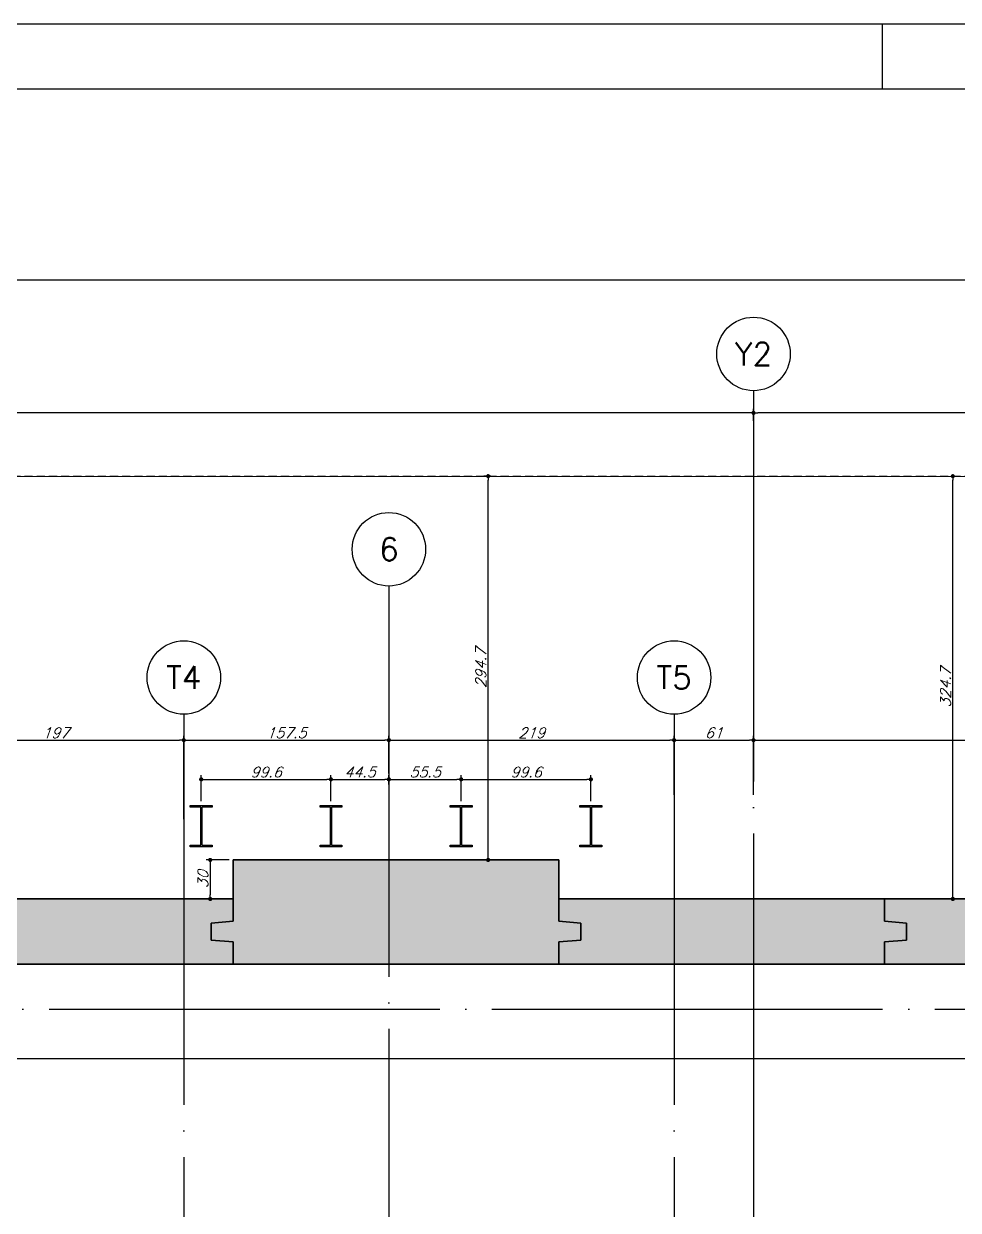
# Model space of a CAD drawing. Header units: millimetres. Extents: x -4281 to 5364, y -2128 to 2372.
# Drawn here: x 1005 to 1723, y 1460 to 2372 of the extents above; entities that cross this region are included whole.
import ezdxf
from ezdxf.enums import TextEntityAlignment as Align

# ---------------------------------------------------------------- set-up
doc = ezdxf.new("R2010")
doc.units = ezdxf.units.MM
doc.header["$LTSCALE"] = 50
for name, pattern in [('CONTINUO', [0, 0]), ('DASHED', [0.75, 0.5, -0.25]), ('EIXO', [6.8, 6, -0.4, 0, -0.4])]:
    doc.linetypes.add(name, pattern=pattern)
for name, color, linetype in [('F-COTAS', 106, 'Continuous'), ('F-COTAS_PM', 106, 'Continuous'), ('F-DIVISA', 6, 'Continuous'), ('F-EIXO', 12, 'EIXO'), ('F-MARGEM', 1, 'Continuous'), ('F-PM_EST', 1, 'Continuous'), ('F-SOLIDO-EST', 252, 'Continuous'), ('F-TEXTO', 6, 'Continuous'), ('F-VIGAS', 3, 'Continuous'), ('TG', 7, 'CONTINUO')]:
    doc.layers.add(name, color=color, linetype=linetype)
doc.layers.add('S-COLS', color=2, linetype='Continuous', lineweight=35)
doc.styles.add('CP-TEXT-INCL', font='romans.shx', dxfattribs={"oblique": 20})
doc.styles.add('ROMANS', font='romans.shx')
doc.dimstyles.new('CP-COTAS-50', dxfattribs={"dimscale": 0.64, "dimtxt": 12.5, "dimasz": 5, "dimexe": 5, "dimexo": 5, "dimgap": 2.5, "dimtad": 1, "dimdec": 1, "dimdsep": 46, "dimtxsty": 'CP-TEXT-INCL', "dimblk1": 'DOT', "dimblk2": 'DOT', "dimsah": 1, "dimcen": 9, "dimclrd": 256, "dimclre": 256, "dimclrt": 256, "dimadec": 0, "dimazin": 0, "dimtfac": 1, "dimtdec": 1, "dimtmove": 2, "dimatfit": 3, "dimldrblk": 'DOT', "dimfxl": 0, "dimtolj": 1, "dimarcsym": 0})

# ---------------------------------------------------------------- blocks, each defined once
blk = doc.blocks.new('*U233')
at = {"layer": 'F-EIXO'}
blk.add_line((0, 0), (0, -3673.4852), dxfattribs=at)
at = {"layer": 'F-EIXO', "color": 2, "linetype": 'Continuous'}
blk.add_circle((0, 28.2072), 28.2072, dxfattribs=at)
at = {"layer": 'F-TEXTO', "style": 'ROMANS'}
blk.add_attdef('EIXO', text='', height=17.5, rotation=360, dxfattribs=at).set_placement((0, 28.2072), align=Align.MIDDLE_CENTER)
blk = doc.blocks.new('*U10')
at = {"layer": 'F-EIXO'}
blk.add_line((0, 0), (0, -2925), dxfattribs=at)
at = {"layer": 'F-EIXO', "color": 2, "linetype": 'Continuous'}
blk.add_circle((0, 28.2072), 28.2072, dxfattribs=at)
at = {"layer": 'F-TEXTO', "style": 'ROMANS'}
blk.add_attdef('EIXO', text='', height=17.5, rotation=360, dxfattribs=at).set_placement((0, 28.2072), align=Align.MIDDLE_CENTER)
blk = doc.blocks.new('*U5')
at = {"layer": 'F-EIXO'}
blk.add_line((0, 0), (7197, 0), dxfattribs=at)
at = {"layer": 'F-TEXTO', "style": 'ROMANS'}
blk.add_attdef('EIXO', text='', height=17.5, dxfattribs=at).set_placement((-28.2072, 0), align=Align.MIDDLE_CENTER)
blk = doc.blocks.new('*U9')
at = {"layer": 'F-EIXO'}
blk.add_line((0, 0), (0, -3023.4852), dxfattribs=at)
at = {"layer": 'F-EIXO', "color": 2, "linetype": 'Continuous'}
blk.add_circle((0, 28.2072), 28.2072, dxfattribs=at)
at = {"layer": 'F-TEXTO', "style": 'ROMANS'}
blk.add_attdef('EIXO', text='', height=17.5, rotation=360, dxfattribs=at).set_placement((0, 28.2072), align=Align.MIDDLE_CENTER)
blk = doc.blocks.new('A0-4L_900')
at = {"layer": 'F-MARGEM', "color": 2}
blk.add_line((118.9, 90), (118.9, 89), dxfattribs=at)
blk.add_lwpolyline([(0, 0), (0, 90), (192.9, 90), (192.9, 0)], close=True, dxfattribs=at)
at = {"layer": 'F-MARGEM', "color": 7}
blk.add_lwpolyline([(2.5, 89), (191.9, 89), (191.9, 1), (2.5, 1)], close=True, dxfattribs=at)
blk = doc.blocks.new('_DOT')
at = {"color": 0, "linetype": 'ByBlock'}
blk.add_line((-0.5, 0), (-1, 0), dxfattribs=at)
at = {"color": 0, "linetype": 'ByBlock', "const_width": 0.5}
blk.add_lwpolyline([(-0.25, 0, 1), (0.25, 0, 1)], format="xyb", close=True, dxfattribs=at)
blk = doc.blocks.new('*D105')
at = {"layer": 'DEFPOINTS', "color": 0, "transparency": 16777216}
for p in [(1128, 1821.49), (931, 1757.61), (1128, 1757.61)]:
    blk.add_point(p, dxfattribs=at)
at = {"layer": 'F-COTAS', "lineweight": -2, "transparency": 16777216}
for p, q in [((931, 1760.81), (931, 1824.69)), ((1128, 1760.81), (1128, 1824.69)), ((934.2, 1821.49), (1124.8, 1821.49))]:
    blk.add_line(p, q, dxfattribs=at)
at = {"layer": 'F-COTAS', "lineweight": -2, "transparency": 16777216, "xscale": 3.2, "yscale": 3.2, "zscale": 3.2, "rotation": 180}
blk.add_blockref('_DOT', (931, 1821.49), dxfattribs=at)
at = {"layer": 'F-COTAS', "lineweight": -2, "transparency": 16777216, "xscale": 3.2, "yscale": 3.2, "zscale": 3.2}
blk.add_blockref('_DOT', (1128, 1821.49), dxfattribs=at)
at = {"layer": 'F-COTAS', "transparency": 16777216, "insert": (1029.5, 1827.09), "char_height": 8, "attachment_point": 5, "style": 'CP-TEXT-INCL'}
blk.add_mtext('\\A1;197', dxfattribs=at)
blk = doc.blocks.new('*D106')
at = {"layer": 'DEFPOINTS', "color": 0, "transparency": 16777216}
for p in [(1285.5, 1821.49), (1285.5, 1792.68), (1128, 1757.61)]:
    blk.add_point(p, dxfattribs=at)
at = {"layer": 'F-COTAS', "lineweight": -2, "transparency": 16777216}
for p, q in [((1128, 1760.81), (1128, 1824.69)), ((1285.5, 1795.88), (1285.5, 1824.69)), ((1131.2, 1821.49), (1282.3, 1821.49))]:
    blk.add_line(p, q, dxfattribs=at)
at = {"layer": 'F-COTAS', "lineweight": -2, "transparency": 16777216, "xscale": 3.2, "yscale": 3.2, "zscale": 3.2, "rotation": 180}
blk.add_blockref('_DOT', (1128, 1821.49), dxfattribs=at)
at = {"layer": 'F-COTAS', "lineweight": -2, "transparency": 16777216, "xscale": 3.2, "yscale": 3.2, "zscale": 3.2}
blk.add_blockref('_DOT', (1285.5, 1821.49), dxfattribs=at)
at = {"layer": 'F-COTAS', "transparency": 16777216, "insert": (1206.75, 1827.09), "char_height": 8, "attachment_point": 5, "style": 'CP-TEXT-INCL'}
blk.add_mtext('\\A1;157.5', dxfattribs=at)
blk = doc.blocks.new('*D107')
at = {"layer": 'DEFPOINTS', "color": 0, "transparency": 16777216}
for p in [(1504.5, 1821.49), (1285.5, 1792.68), (1504.5, 1776.18)]:
    blk.add_point(p, dxfattribs=at)
at = {"layer": 'F-COTAS', "lineweight": -2, "transparency": 16777216}
for p, q in [((1285.5, 1795.88), (1285.5, 1824.69)), ((1504.5, 1779.38), (1504.5, 1824.69)), ((1288.7, 1821.49), (1501.3, 1821.49))]:
    blk.add_line(p, q, dxfattribs=at)
at = {"layer": 'F-COTAS', "lineweight": -2, "transparency": 16777216, "xscale": 3.2, "yscale": 3.2, "zscale": 3.2, "rotation": 180}
blk.add_blockref('_DOT', (1285.5, 1821.49), dxfattribs=at)
at = {"layer": 'F-COTAS', "lineweight": -2, "transparency": 16777216, "xscale": 3.2, "yscale": 3.2, "zscale": 3.2}
blk.add_blockref('_DOT', (1504.5, 1821.49), dxfattribs=at)
at = {"layer": 'F-COTAS', "transparency": 16777216, "insert": (1395, 1827.09), "char_height": 8, "attachment_point": 5, "style": 'CP-TEXT-INCL'}
blk.add_mtext('\\A1;219', dxfattribs=at)
blk = doc.blocks.new('*D108')
at = {"layer": 'DEFPOINTS', "color": 0, "transparency": 16777216}
for p in [(1565.5, 1821.49), (1504.5, 1776.18), (1565.5, 1776.18)]:
    blk.add_point(p, dxfattribs=at)
at = {"layer": 'F-COTAS', "lineweight": -2, "transparency": 16777216}
for p, q in [((1504.5, 1779.38), (1504.5, 1824.69)), ((1565.5, 1779.38), (1565.5, 1824.69)), ((1507.7, 1821.49), (1562.3, 1821.49))]:
    blk.add_line(p, q, dxfattribs=at)
at = {"layer": 'F-COTAS', "lineweight": -2, "transparency": 16777216, "xscale": 3.2, "yscale": 3.2, "zscale": 3.2, "rotation": 180}
blk.add_blockref('_DOT', (1504.5, 1821.49), dxfattribs=at)
at = {"layer": 'F-COTAS', "lineweight": -2, "transparency": 16777216, "xscale": 3.2, "yscale": 3.2, "zscale": 3.2}
blk.add_blockref('_DOT', (1565.5, 1821.49), dxfattribs=at)
at = {"layer": 'F-COTAS', "transparency": 16777216, "insert": (1535, 1827.09), "char_height": 8, "attachment_point": 5, "style": 'CP-TEXT-INCL'}
blk.add_mtext('\\A1;61', dxfattribs=at)
blk = doc.blocks.new('*D109')
at = {"layer": 'DEFPOINTS', "color": 0, "transparency": 16777216}
for p in [(2057.5, 1821.49), (2057.5, 1788.63), (1565.5, 1776.18)]:
    blk.add_point(p, dxfattribs=at)
at = {"layer": 'F-COTAS', "lineweight": -2, "transparency": 16777216}
for p, q in [((1565.5, 1779.38), (1565.5, 1824.69)), ((2057.5, 1791.83), (2057.5, 1824.69)), ((1568.7, 1821.49), (2054.3, 1821.49))]:
    blk.add_line(p, q, dxfattribs=at)
at = {"layer": 'F-COTAS', "lineweight": -2, "transparency": 16777216, "xscale": 3.2, "yscale": 3.2, "zscale": 3.2, "rotation": 180}
blk.add_blockref('_DOT', (1565.5, 1821.49), dxfattribs=at)
at = {"layer": 'F-COTAS', "lineweight": -2, "transparency": 16777216, "xscale": 3.2, "yscale": 3.2, "zscale": 3.2}
blk.add_blockref('_DOT', (2057.5, 1821.49), dxfattribs=at)
at = {"layer": 'F-COTAS', "transparency": 16777216, "insert": (1811.5, 1827.09), "char_height": 8, "attachment_point": 5, "style": 'CP-TEXT-INCL'}
blk.add_mtext('\\A1;492', dxfattribs=at)
blk = doc.blocks.new('*D223')
at = {"layer": 'DEFPOINTS', "color": 0, "transparency": 16777216}
for p in [(1565.5, 2089.84), (1565.5, 2072.75), (3571.4, 2024.21)]:
    blk.add_point(p, dxfattribs=at)
at = {"layer": 'F-COTAS', "lineweight": -2, "transparency": 16777216}
for p, q in [((1565.5, 2086.64), (1565.5, 2069.55)), ((3568.2, 2072.75), (1568.7, 2072.75)), ((3571.4, 2027.41), (3571.4, 2075.95))]:
    blk.add_line(p, q, dxfattribs=at)
at = {"layer": 'F-COTAS', "lineweight": -2, "transparency": 16777216, "xscale": 3.2, "yscale": 3.2, "zscale": 3.2, "rotation": 180}
blk.add_blockref('_DOT', (1565.5, 2072.75), dxfattribs=at)
at = {"layer": 'F-COTAS', "lineweight": -2, "transparency": 16777216, "xscale": 3.2, "yscale": 3.2, "zscale": 3.2}
blk.add_blockref('_DOT', (3571.4, 2072.75), dxfattribs=at)
at = {"layer": 'F-COTAS', "transparency": 16777216, "insert": (2568.45, 2078.35), "char_height": 8, "attachment_point": 5, "style": 'CP-TEXT-INCL'}
blk.add_mtext('\\A1;2005.9', dxfattribs=at)
blk = doc.blocks.new('*D224')
at = {"layer": 'DEFPOINTS', "color": 0, "transparency": 16777216}
for p in [(-709.5, 2072.75), (-709.5, 2072.75), (1565.5, 2063.58)]:
    blk.add_point(p, dxfattribs=at)
at = {"layer": 'F-COTAS', "lineweight": -2, "transparency": 16777216}
for p, q in [((1562.3, 2072.75), (-706.3, 2072.75)), ((1565.5, 2066.78), (1565.5, 2075.95))]:
    blk.add_line(p, q, dxfattribs=at)
at = {"layer": 'F-COTAS', "lineweight": -2, "transparency": 16777216, "xscale": 3.2, "yscale": 3.2, "zscale": 3.2, "rotation": 180}
blk.add_blockref('_DOT', (-709.5, 2072.75), dxfattribs=at)
at = {"layer": 'F-COTAS', "lineweight": -2, "transparency": 16777216, "xscale": 3.2, "yscale": 3.2, "zscale": 3.2}
blk.add_blockref('_DOT', (1565.5, 2072.75), dxfattribs=at)
at = {"layer": 'F-COTAS', "transparency": 16777216, "insert": (428, 2078.35), "char_height": 8, "attachment_point": 5, "style": 'CP-TEXT-INCL'}
blk.add_mtext('\\A1;2275', dxfattribs=at)
blk = doc.blocks.new('A$C738E28E5')
at = {"layer": 'F-SOLIDO-EST'}
h = blk.add_hatch(color=256, dxfattribs=at)
h.dxf.hatch_style = 1
h.paths.add_polyline_path([(1416, 1666.5), (1433, 1668), (1433, 1681), (1416, 1682.5), (1416, 1699.5), (1416, 1729.5), (1166, 1729.5), (1166, 1682.5), (1149, 1681), (1149, 1668), (1166, 1666.5), (1166, 1649.5), (1416, 1649.5)])
h = blk.add_hatch(color=256, dxfattribs=at)
h.dxf.hatch_style = 1
h.paths.add_polyline_path([(1149, 1681), (1166, 1682.5), (1166, 1699.5), (685, 1699.5), (685, 1682.5), (668, 1681), (668, 1668), (685, 1666.5), (685, 1649.5), (1166, 1649.5), (1166, 1666.5), (1149, 1668)])
h = blk.add_hatch(color=256, dxfattribs=at)
h.dxf.hatch_style = 1
h.paths.add_polyline_path([(1666, 1666.5), (1683, 1668), (1683, 1681), (1666, 1682.5), (1666, 1699.5), (1416, 1699.5), (1416, 1682.5), (1433, 1681), (1433, 1668), (1416, 1666.5), (1416, 1649.5), (1666, 1649.5)])
h = blk.add_hatch(color=256, dxfattribs=at)
h.dxf.hatch_style = 1
h.paths.add_polyline_path([(1917, 1681), (1934, 1682.5), (1934, 1699.5), (1666, 1699.5), (1666, 1682.5), (1683, 1681), (1683, 1668), (1666, 1666.5), (1666, 1649.5), (1934, 1649.5), (1934, 1666.5), (1917, 1668)])
blk = doc.blocks.new('A$C3CB31523')
at = {"layer": 'F-VIGAS'}
for p, q in [((1416, 6729.5), (1166, 6729.5)), ((1166, 6729.5), (1166, 6682.5)), ((1166, 6682.5), (1166, 6729.5)), ((1166, 6729.5), (1416, 6729.5)), ((1416, 6682.5), (1416, 6729.5)), ((1416, 6729.5), (1416, 6682.5)), ((1166, 6699.5), (685, 6699.5)), ((685, 6699.5), (1166, 6699.5)), ((1166, 6682.5), (1166, 6699.5)), ((1166, 6699.5), (1166, 6682.5)), ((1666, 6699.5), (1416, 6699.5)), ((1416, 6699.5), (1416, 6682.5)), ((1416, 6682.5), (1416, 6699.5)), ((1416, 6699.5), (1666, 6699.5)), ((1666, 6682.5), (1666, 6699.5)), ((1666, 6699.5), (1666, 6682.5)), ((1934, 6699.5), (1666, 6699.5)), ((1666, 6699.5), (1666, 6682.5)), ((1666, 6682.5), (1666, 6699.5)), ((1666, 6699.5), (1934, 6699.5)), ((1166, 6682.5), (1149, 6681)), ((1149, 6681), (1166, 6682.5)), ((1149, 6681), (1166, 6682.5)), ((1166, 6682.5), (1149, 6681)), ((1149, 6681), (1149, 6668)), ((1149, 6668), (1149, 6681)), ((1149, 6668), (1149, 6681)), ((1149, 6681), (1149, 6668)), ((1433, 6681), (1416, 6682.5)), ((1416, 6682.5), (1433, 6681)), ((1416, 6682.5), (1433, 6681)), ((1433, 6681), (1416, 6682.5)), ((1433, 6668), (1433, 6681)), ((1433, 6681), (1433, 6668)), ((1433, 6681), (1433, 6668)), ((1433, 6668), (1433, 6681)), ((1683, 6681), (1666, 6682.5)), ((1666, 6682.5), (1683, 6681)), ((1666, 6682.5), (1683, 6681)), ((1683, 6681), (1666, 6682.5)), ((1683, 6668), (1683, 6681)), ((1683, 6681), (1683, 6668)), ((1683, 6681), (1683, 6668)), ((1683, 6668), (1683, 6681)), ((1149, 6668), (1166, 6666.5)), ((1166, 6666.5), (1149, 6668)), ((1166, 6666.5), (1149, 6668)), ((1149, 6668), (1166, 6666.5)), ((1166, 6666.5), (1166, 6649.5)), ((1166, 6649.5), (1166, 6666.5)), ((1166, 6649.5), (1166, 6666.5)), ((1166, 6666.5), (1166, 6649.5)), ((1416, 6666.5), (1433, 6668)), ((1433, 6668), (1416, 6666.5)), ((1433, 6668), (1416, 6666.5)), ((1416, 6666.5), (1433, 6668)), ((1416, 6649.5), (1416, 6666.5)), ((1416, 6666.5), (1416, 6649.5)), ((1416, 6666.5), (1416, 6649.5)), ((1416, 6649.5), (1416, 6666.5)), ((1666, 6666.5), (1683, 6668)), ((1683, 6668), (1666, 6666.5)), ((1683, 6668), (1666, 6666.5)), ((1666, 6666.5), (1683, 6668)), ((1666, 6649.5), (1666, 6666.5)), ((1666, 6666.5), (1666, 6649.5)), ((1666, 6666.5), (1666, 6649.5)), ((1666, 6649.5), (1666, 6666.5)), ((685, 6649.5), (1166, 6649.5)), ((1166, 6649.5), (685, 6649.5)), ((1166, 6649.5), (1416, 6649.5)), ((1416, 6649.5), (1166, 6649.5)), ((1416, 6649.5), (1666, 6649.5)), ((1666, 6649.5), (1416, 6649.5)), ((1666, 6649.5), (1934, 6649.5)), ((1934, 6649.5), (1666, 6649.5))]:
    blk.add_line(p, q, dxfattribs=at)
at = {"layer": 'F-SOLIDO-EST'}
blk.add_blockref('A$C738E28E5', (0, 5000), dxfattribs=at)
blk = doc.blocks.new('*D260')
at = {"layer": 'DEFPOINTS', "color": 0, "transparency": 16777216}
for p in [(-3299.49, 1649.5), (3234.5, 1591.85), (3234.5, 1576.99)]:
    blk.add_point(p, dxfattribs=at)
at = {"layer": 'F-COTAS', "lineweight": -2, "transparency": 16777216}
for p, q in [((-3299.49, 1646.3), (-3299.49, 1573.79)), ((3234.5, 1588.65), (3234.5, 1573.79)), ((-3296.29, 1576.99), (3231.3, 1576.99))]:
    blk.add_line(p, q, dxfattribs=at)
at = {"layer": 'F-COTAS', "lineweight": -2, "transparency": 16777216, "xscale": 3.2, "yscale": 3.2, "zscale": 3.2, "rotation": 180}
blk.add_blockref('_DOT', (-3299.49, 1576.99), dxfattribs=at)
at = {"layer": 'F-COTAS', "lineweight": -2, "transparency": 16777216, "xscale": 3.2, "yscale": 3.2, "zscale": 3.2}
blk.add_blockref('_DOT', (3234.5, 1576.99), dxfattribs=at)
at = {"layer": 'F-COTAS', "transparency": 16777216, "insert": (-32.49, 1582.59), "char_height": 8, "attachment_point": 5, "style": 'CP-TEXT-INCL'}
blk.add_mtext('\\A1;6534', dxfattribs=at)
blk = doc.blocks.new('Pilares W Gerdau - W310X52-1263499-Térreo')
at = {"layer": 'F-PM_EST'}
for p, q in [((-8.35, 14.58), (-8.35, 15.9)), ((-8.35, 15.9), (8.35, 15.9)), ((-8.35, 15.9), (8.35, 15.9)), ((-8.35, 14.58), (-8.35, 15.9)), ((-0.381, 14.58), (-8.35, 14.58)), ((-0.381, 14.58), (-8.35, 14.58)), ((-0.381, -14.58), (-0.381, 14.58)), ((-0.381, -14.58), (-0.381, 14.58)), ((8.35, 14.58), (0.381, 14.58)), ((0.381, 14.58), (0.381, -14.58)), ((0.381, 14.58), (0.381, -14.58)), ((8.35, 14.58), (0.381, 14.58)), ((8.35, 15.9), (8.35, 14.58)), ((8.35, 15.9), (8.35, 14.58)), ((-8.35, -15.9), (-8.35, -14.58)), ((-8.35, -14.58), (-0.381, -14.58)), ((-8.35, -14.58), (-0.381, -14.58)), ((-8.35, -15.9), (-8.35, -14.58)), ((8.35, -15.9), (-8.35, -15.9)), ((8.35, -15.9), (-8.35, -15.9)), ((0.381, -14.58), (8.35, -14.58)), ((0.381, -14.58), (8.35, -14.58)), ((8.35, -14.58), (8.35, -15.9)), ((8.35, -14.58), (8.35, -15.9))]:
    blk.add_line(p, q, dxfattribs=at)
blk = doc.blocks.new('*D421')
at = {"layer": 'DEFPOINTS', "color": 0, "transparency": 16777216}
for p in [(1285.5, 1791.37), (1285.5, 1784.22), (1240.97, 1771.35)]:
    blk.add_point(p, dxfattribs=at)
at = {"layer": 'F-COTAS_PM', "lineweight": -2, "transparency": 16777216}
for p, q in [((1240.97, 1774.55), (1240.97, 1794.57)), ((1244.17, 1791.37), (1282.3, 1791.37)), ((1285.5, 1787.42), (1285.5, 1794.57))]:
    blk.add_line(p, q, dxfattribs=at)
at = {"layer": 'F-COTAS_PM', "lineweight": -2, "transparency": 16777216, "xscale": 3.2, "yscale": 3.2, "zscale": 3.2, "rotation": 180}
blk.add_blockref('_DOT', (1240.97, 1791.37), dxfattribs=at)
at = {"layer": 'F-COTAS_PM', "lineweight": -2, "transparency": 16777216, "xscale": 3.2, "yscale": 3.2, "zscale": 3.2}
blk.add_blockref('_DOT', (1285.5, 1791.37), dxfattribs=at)
at = {"layer": 'F-COTAS_PM', "transparency": 16777216, "insert": (1263.24, 1796.97), "char_height": 8, "attachment_point": 5, "style": 'CP-TEXT-INCL'}
blk.add_mtext('\\A1;44.5', dxfattribs=at)
blk = doc.blocks.new('*D422')
at = {"layer": 'DEFPOINTS', "color": 0, "transparency": 16777216}
for p in [(1340.97, 1791.37), (1285.5, 1784.22), (1340.97, 1771.35)]:
    blk.add_point(p, dxfattribs=at)
at = {"layer": 'F-COTAS_PM', "lineweight": -2, "transparency": 16777216}
for p, q in [((1285.5, 1787.42), (1285.5, 1794.57)), ((1288.7, 1791.37), (1337.77, 1791.37)), ((1340.97, 1774.55), (1340.97, 1794.57))]:
    blk.add_line(p, q, dxfattribs=at)
at = {"layer": 'F-COTAS_PM', "lineweight": -2, "transparency": 16777216, "xscale": 3.2, "yscale": 3.2, "zscale": 3.2, "rotation": 180}
blk.add_blockref('_DOT', (1285.5, 1791.37), dxfattribs=at)
at = {"layer": 'F-COTAS_PM', "lineweight": -2, "transparency": 16777216, "xscale": 3.2, "yscale": 3.2, "zscale": 3.2}
blk.add_blockref('_DOT', (1340.97, 1791.37), dxfattribs=at)
at = {"layer": 'F-COTAS_PM', "transparency": 16777216, "insert": (1313.24, 1796.97), "char_height": 8, "attachment_point": 5, "style": 'CP-TEXT-INCL'}
blk.add_mtext('\\A1;55.5', dxfattribs=at)
blk = doc.blocks.new('*D446')
at = {"layer": 'DEFPOINTS', "color": 0, "transparency": 16777216}
for p in [(1240.97, 1791.37), (1141.35, 1771.37), (1240.97, 1771.35)]:
    blk.add_point(p, dxfattribs=at)
at = {"layer": 'F-COTAS_PM', "lineweight": -2, "transparency": 16777216}
for p, q in [((1141.35, 1774.57), (1141.35, 1794.57)), ((1144.55, 1791.37), (1237.77, 1791.37)), ((1240.97, 1774.55), (1240.97, 1794.57))]:
    blk.add_line(p, q, dxfattribs=at)
at = {"layer": 'F-COTAS_PM', "lineweight": -2, "transparency": 16777216, "xscale": 3.2, "yscale": 3.2, "zscale": 3.2, "rotation": 180}
blk.add_blockref('_DOT', (1141.35, 1791.37), dxfattribs=at)
at = {"layer": 'F-COTAS_PM', "lineweight": -2, "transparency": 16777216, "xscale": 3.2, "yscale": 3.2, "zscale": 3.2}
blk.add_blockref('_DOT', (1240.97, 1791.37), dxfattribs=at)
at = {"layer": 'F-COTAS_PM', "transparency": 16777216, "insert": (1191.16, 1796.97), "char_height": 8, "attachment_point": 5, "style": 'CP-TEXT-INCL'}
blk.add_mtext('\\A1;99.6', dxfattribs=at)
blk = doc.blocks.new('*D447')
at = {"layer": 'DEFPOINTS', "color": 0, "transparency": 16777216}
for p in [(1440.59, 1791.37), (1340.97, 1771.35), (1440.59, 1771.37)]:
    blk.add_point(p, dxfattribs=at)
at = {"layer": 'F-COTAS_PM', "lineweight": -2, "transparency": 16777216}
for p, q in [((1340.97, 1774.55), (1340.97, 1794.57)), ((1344.17, 1791.37), (1437.39, 1791.37)), ((1440.59, 1774.57), (1440.59, 1794.57))]:
    blk.add_line(p, q, dxfattribs=at)
at = {"layer": 'F-COTAS_PM', "lineweight": -2, "transparency": 16777216, "xscale": 3.2, "yscale": 3.2, "zscale": 3.2, "rotation": 180}
blk.add_blockref('_DOT', (1340.97, 1791.37), dxfattribs=at)
at = {"layer": 'F-COTAS_PM', "lineweight": -2, "transparency": 16777216, "xscale": 3.2, "yscale": 3.2, "zscale": 3.2}
blk.add_blockref('_DOT', (1440.59, 1791.37), dxfattribs=at)
at = {"layer": 'F-COTAS_PM', "transparency": 16777216, "insert": (1390.78, 1796.97), "char_height": 8, "attachment_point": 5, "style": 'CP-TEXT-INCL'}
blk.add_mtext('\\A1;99.6', dxfattribs=at)
blk = doc.blocks.new('*D454')
at = {"layer": 'DEFPOINTS', "color": 0, "transparency": 16777216}
for p in [(1166, 1729.5), (1148.29, 1699.5), (1153.96, 1699.5)]:
    blk.add_point(p, dxfattribs=at)
at = {"layer": 'F-COTAS', "lineweight": -2, "transparency": 16777216}
for p, q in [((1162.8, 1729.5), (1145.09, 1729.5)), ((1148.29, 1726.3), (1148.29, 1702.7)), ((1150.76, 1699.5), (1145.09, 1699.5))]:
    blk.add_line(p, q, dxfattribs=at)
at = {"layer": 'F-COTAS', "lineweight": -2, "transparency": 16777216, "xscale": 3.2, "yscale": 3.2, "zscale": 3.2}
for p, rotation in [((1148.29, 1729.5), 90), ((1148.29, 1699.5), 270)]:
    blk.add_blockref('_DOT', p, dxfattribs=dict(at, rotation=rotation))
at = {"layer": 'F-COTAS', "transparency": 16777216, "insert": (1142.69, 1714.5), "char_height": 8, "attachment_point": 5, "rotation": 90, "style": 'CP-TEXT-INCL', "bg_fill": 3, "box_fill_scale": 1.1, "bg_fill_color": 256, "bg_fill_true_color": 13158600, "bg_fill_transparency": 0}
blk.add_mtext('\\A1;30', dxfattribs=at)
blk = doc.blocks.new('*D455')
at = {"layer": 'DEFPOINTS', "color": 0, "transparency": 16777216}
for p in [(1361.72, 2024.21), (1366.87, 2024.21), (1366.87, 1729.5)]:
    blk.add_point(p, dxfattribs=at)
at = {"layer": 'F-COTAS', "lineweight": -2, "transparency": 16777216}
for p, q in [((1363.67, 2024.21), (1358.52, 2024.21)), ((1361.72, 1732.7), (1361.72, 2021.01)), ((1363.67, 1729.5), (1358.52, 1729.5))]:
    blk.add_line(p, q, dxfattribs=at)
at = {"layer": 'F-COTAS', "lineweight": -2, "transparency": 16777216, "xscale": 3.2, "yscale": 3.2, "zscale": 3.2}
for p, rotation in [((1361.72, 2024.21), 90), ((1361.72, 1729.5), 270)]:
    blk.add_blockref('_DOT', p, dxfattribs=dict(at, rotation=rotation))
at = {"layer": 'F-COTAS', "transparency": 16777216, "insert": (1356.12, 1876.86), "char_height": 8, "attachment_point": 5, "rotation": 90, "style": 'CP-TEXT-INCL', "bg_fill": 3, "box_fill_scale": 1.1, "bg_fill_color": 256, "bg_fill_true_color": 13158600, "bg_fill_transparency": 0}
blk.add_mtext('\\A1;294.7', dxfattribs=at)
blk = doc.blocks.new('*D456')
at = {"layer": 'DEFPOINTS', "color": 0, "transparency": 16777216}
for p in [(1718.55, 2024.21), (1718.55, 2024.21), (1718.55, 1699.5)]:
    blk.add_point(p, dxfattribs=at)
at = {"layer": 'F-COTAS', "lineweight": -2, "transparency": 16777216}
blk.add_line((1718.55, 1702.7), (1718.55, 2021.01), dxfattribs=at)
at = {"layer": 'F-COTAS', "lineweight": -2, "transparency": 16777216, "xscale": 3.2, "yscale": 3.2, "zscale": 3.2}
for p, rotation in [((1718.55, 2024.21), 90), ((1718.55, 1699.5), 270)]:
    blk.add_blockref('_DOT', p, dxfattribs=dict(at, rotation=rotation))
at = {"layer": 'F-COTAS', "transparency": 16777216, "insert": (1712.95, 1861.86), "char_height": 8, "attachment_point": 5, "rotation": 90, "style": 'CP-TEXT-INCL', "bg_fill": 3, "box_fill_scale": 1.1, "bg_fill_color": 256, "bg_fill_true_color": 13158600, "bg_fill_transparency": 0}
blk.add_mtext('\\A1;324.7', dxfattribs=at)
blk = doc.blocks.new('zw$25E5')
at = {"layer": 'TG', "color": 2, "linetype": 'CONTINUO'}
blk.add_polyline3d([(80.23, 3502.06, 0), (7316.65, 3501.78, 0)], dxfattribs=at)

msp = doc.modelspace()

# ---------------------------------------------------------------- linework, layer by layer
at = {"layer": 'F-DIVISA', "color": 253}
msp.add_line((4318.91, 2174.58), (-3688, 2174.58), dxfattribs=at)
at = {"layer": 'F-DIVISA', "color": 4, "linetype": 'DASHED', "ltscale": 0.25, "flags": 128}
msp.add_lwpolyline([(3296.03, 2024.21), (3571.4, 2024.21), (3587.77, 434.4), (4164.42, 438.38), (4170.81, -1407.31), (-3630.75, -1353.06), (-3665.01, 2024.21), (3277.95, 2024.21)], dxfattribs=at)

# ---------------------------------------------------------------- block references
at = {"layer": 'F-EIXO', "linetype": 'Continuous'}
for name, p, values in [('*U233', (1565.5, 2089.84), {'EIXO': 'Y2'}), ('*U9', (1285.5, 1939.84), {'EIXO': '6'}), ('*U10', (1128, 1841.36), {'EIXO': 'T4'}), ('*U10', (1504.5, 1841.36), {'EIXO': 'T5'})]:
    msp.add_blockref(name, p, dxfattribs=at).add_auto_attribs(values)
msp.add_blockref('*U5', (-3736.84, 1615), dxfattribs=at)
at = {"layer": 'F-MARGEM', "xscale": 50, "yscale": 50, "zscale": 50}
msp.add_blockref('A0-4L_900', (-4280.59, -2128.38), dxfattribs=at)
at = {"layer": 'F-VIGAS', "linetype": 'Continuous'}
msp.add_blockref('A$C3CB31523', (0, -5000), dxfattribs=at)
at = {"layer": 'S-COLS', "rotation": 180}
for p in [(1141.35, 1755.47), (1440.59, 1755.47)]:
    msp.add_blockref('Pilares W Gerdau - W310X52-1263499-Térreo', p, dxfattribs=at)
at = {"layer": 'S-COLS'}
for p in [(1240.97, 1755.45), (1340.97, 1755.45)]:
    msp.add_blockref('Pilares W Gerdau - W310X52-1263499-Térreo', p, dxfattribs=at)
at = {"layer": 'TG'}
msp.add_blockref('zw$25E5', (-3745.25, -1477.84), dxfattribs=at)

# ---------------------------------------------------------------- dimensions: what is measured, and where the dimension line sits
at = {"layer": 'F-COTAS'}
for base, p1, p2, picture, middle in [((1565.5, 2072.75), (3571.4, 2024.21), (1565.5, 2089.84), '*D223', (2568.45, 2078.35)), ((-709.5, 2072.75), (1565.5, 2063.58), (-709.5, 2072.75), '*D224', (428, 2078.35)), ((1128, 1821.49), (931, 1757.61), (1128, 1757.61), '*D105', (1029.5, 1827.09)), ((1285.5, 1821.49), (1128, 1757.61), (1285.5, 1792.68), '*D106', (1206.75, 1827.09)), ((1504.5, 1821.49), (1285.5, 1792.68), (1504.5, 1776.18), '*D107', (1395, 1827.09)), ((1565.5, 1821.49), (1504.5, 1776.18), (1565.5, 1776.18), '*D108', (1535, 1827.09)), ((2057.5, 1821.49), (1565.5, 1776.18), (2057.5, 1788.63), '*D109', (1811.5, 1827.09))]:
    dim = msp.add_linear_dim(base=base, p1=p1, p2=p2, dimstyle='CP-COTAS-50', dxfattribs=at)
    dim.commit()
    dim.dimension.update_dxf_attribs({"geometry": picture, "text_midpoint": middle})
dim = msp.add_linear_dim(base=(3234.5, 1576.99), p1=(-3299.49, 1649.5), p2=(3234.5, 1591.85), dimstyle='CP-COTAS-50', override={"dimfxl": 10}, dxfattribs=at)
dim.commit()
dim.dimension.update_dxf_attribs({"geometry": '*D260', "text_midpoint": (-32.49, 1582.59)})
at = {"layer": 'F-COTAS_PM'}
for base, p1, p2, picture, middle in [((1240.97, 1791.37), (1141.35, 1771.37), (1240.97, 1771.35), '*D446', (1191.16, 1796.97)), ((1285.5, 1791.37), (1240.97, 1771.35), (1285.5, 1784.22), '*D421', (1263.24, 1796.97)), ((1340.97, 1791.37), (1285.5, 1784.22), (1340.97, 1771.35), '*D422', (1313.24, 1796.97)), ((1440.59, 1791.37), (1340.97, 1771.35), (1440.59, 1771.37), '*D447', (1390.78, 1796.97))]:
    dim = msp.add_linear_dim(base=base, p1=p1, p2=p2, dimstyle='CP-COTAS-50', override={"dimfxl": 10}, dxfattribs=at)
    dim.commit()
    dim.dimension.update_dxf_attribs({"geometry": picture, "text_midpoint": middle})

# ---------------------------------------------------------------- next in the draw order: dimensions: what is measured, and where the dimension line sits
at = {"layer": 'F-COTAS'}
for base, p1, p2, picture, middle in [((1361.72, 2024.21), (1366.87, 1729.5), (1366.87, 2024.21), '*D455', (1356.12, 1876.86)), ((1718.55, 2024.21), (1718.55, 1699.5), (1718.55, 2024.21), '*D456', (1712.95, 1861.86)), ((1148.29, 1699.5), (1166, 1729.5), (1153.96, 1699.5), '*D454', (1142.69, 1714.5))]:
    dim = msp.add_linear_dim(base=base, p1=p1, p2=p2, angle=90, dimstyle='CP-COTAS-50', override={"dimtfill": 1, "dimarcsym": 2}, dxfattribs=at)
    dim.commit()
    dim.dimension.update_dxf_attribs({"geometry": picture, "text_midpoint": middle})

doc.saveas('drawing.dxf')
